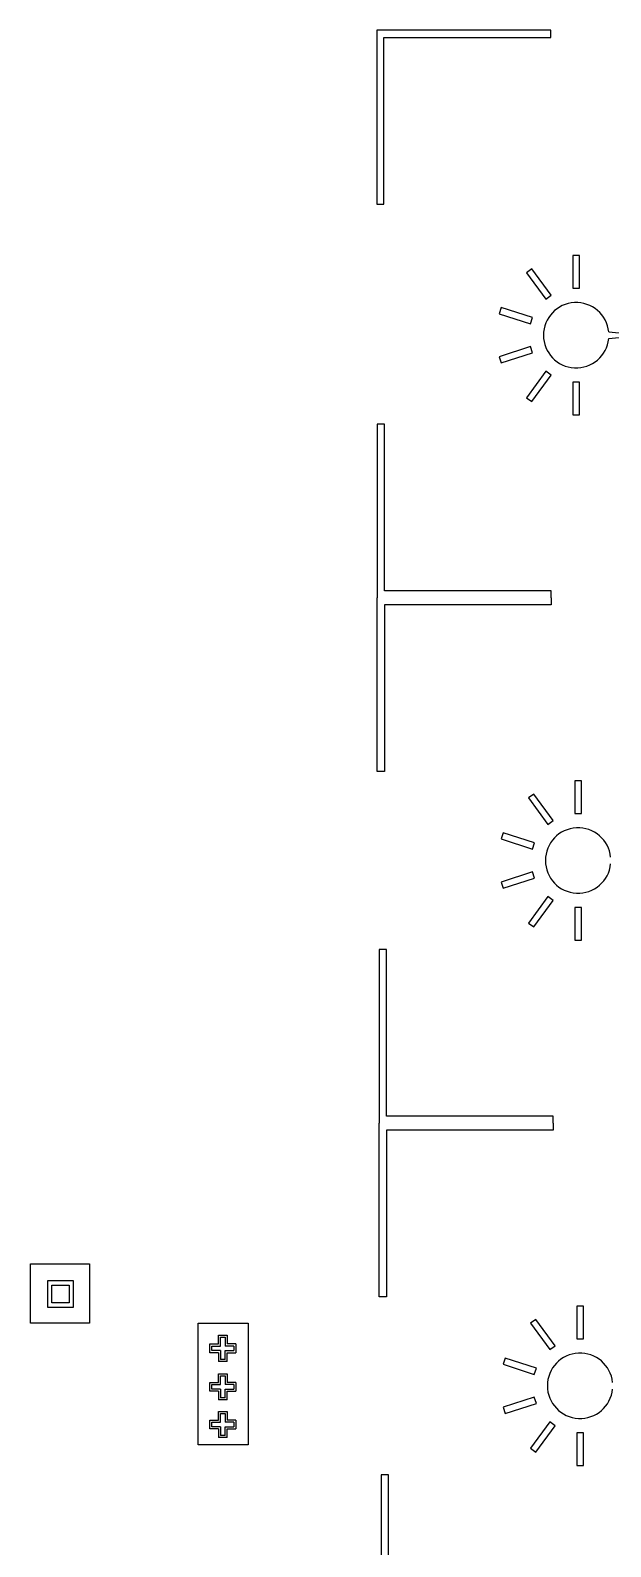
# Model space of a CAD drawing. Header units: millimetres. Extents: x 2102 to 86502, y 1818 to 64568.
# Drawn here: x 2102 to 15405, y 29782 to 64568 of the extents above; entities that cross this region are included whole.
import ezdxf

# ---------------------------------------------------------------- set-up
doc = ezdxf.new("R2010")
doc.units = ezdxf.units.MM
doc.layers.add('Layer-2', color=3, linetype='Continuous')

msp = doc.modelspace()

# ---------------------------------------------------------------- linework, layer by layer
at = {"layer": 'Layer-2'}
for p, q in [((14031, 64568), (10045, 64568)), ((10045, 64568), (10045, 60583)), ((10205, 60582), (10205, 64400)), ((10205, 64400), (14031, 64400)), ((14031, 64400), (14031, 64568)), ((10045, 60583), (10205, 60582)), ((14689, 59401), (14539, 59401)), ((14539, 59401), (14539, 58651)), ((14689, 58651), (14689, 59401)), ((13600, 59096), (13479, 59008)), ((13479, 59008), (13920, 58401)), ((14041, 58489), (13600, 59096)), ((13920, 58401), (14041, 58489)), ((14539, 58651), (14689, 58651)), ((12899, 58209), (12853, 58066)), ((13612, 57977), (12899, 58209)), ((12853, 58066), (13566, 57835)), ((13566, 57835), (13612, 57977)), ((15360, 57648), (15752, 57613)), ((15360, 57498), (15752, 57533)), ((13566, 57311), (12853, 57079)), ((12853, 57079), (12899, 56937)), ((12899, 56937), (13612, 57169)), ((13612, 57169), (13566, 57311)), ((13920, 56745), (13479, 56138)), ((14041, 56657), (13920, 56745)), ((13600, 56050), (14041, 56657)), ((14689, 56495), (14539, 56495)), ((14539, 56495), (14539, 55745)), ((14689, 55745), (14689, 56495)), ((13479, 56138), (13600, 56050)), ((14539, 55745), (14689, 55745)), ((10054, 55533), (10054, 51548)), ((10222, 55533), (10054, 55533)), ((10222, 51707), (10222, 55533)), ((10054, 47563), (10054, 51548)), ((14039, 51707), (10222, 51707)), ((14039, 51548), (14039, 51707)), ((14039, 51548), (14039, 51389)), ((14039, 51389), (10222, 51389)), ((10222, 51389), (10222, 47563)), ((10222, 47563), (10054, 47563)), ((14734, 47351), (14584, 47351)), ((14584, 47351), (14584, 46601)), ((14734, 46601), (14734, 47351)), ((13645, 47046), (13524, 46958)), ((14086, 46439), (13645, 47046)), ((13524, 46958), (13965, 46351)), ((13965, 46351), (14086, 46439)), ((14584, 46601), (14734, 46601)), ((12944, 46160), (12897, 46017)), ((12897, 46017), (13611, 45785)), ((13657, 45928), (12944, 46160)), ((13611, 45785), (13657, 45928)), ((13611, 45262), (12897, 45030)), ((13657, 45119), (13611, 45262)), ((12897, 45030), (12944, 44887)), ((12944, 44887), (13657, 45119)), ((13965, 44696), (13524, 44089)), ((13645, 44001), (14086, 44607)), ((14086, 44607), (13965, 44696)), ((14734, 44446), (14584, 44446)), ((14584, 44446), (14584, 43696)), ((14734, 43696), (14734, 44446)), ((13524, 44089), (13645, 44001)), ((10099, 43484), (10099, 39499)), ((10267, 43484), (10099, 43484)), ((10267, 39658), (10267, 43484)), ((14584, 43696), (14734, 43696)), ((14084, 39658), (10267, 39658)), ((14084, 39499), (14084, 39658)), ((10099, 35514), (10099, 39499)), ((14084, 39339), (10267, 39339)), ((10267, 39339), (10267, 35514)), ((14084, 39499), (14084, 39339)), ((2102, 34908), (2102, 36268)), ((2102, 36268), (2592, 36268)), ((2592, 36268), (3462, 36268)), ((3462, 36268), (3462, 34908)), ((2592, 35878), (2492, 35878)), ((2492, 35878), (2492, 35278)), ((3092, 35878), (2592, 35878)), ((3092, 35278), (3092, 35878)), ((2592, 35378), (2592, 35778)), ((2592, 35778), (2992, 35778)), ((2992, 35778), (2992, 35378)), ((10267, 35514), (10099, 35514)), ((2492, 35278), (3092, 35278)), ((2992, 35378), (2592, 35378)), ((14779, 35302), (14629, 35302)), ((14629, 35302), (14629, 34552)), ((14779, 34552), (14779, 35302)), ((3462, 34908), (2102, 34908)), ((5950, 34908), (7098, 34908)), ((5950, 32121), (5950, 34908)), ((7098, 34908), (7098, 32121)), ((13690, 34997), (13569, 34908)), ((13569, 34908), (14009, 34302)), ((14131, 34390), (13690, 34997)), ((6415, 34432), (6415, 34632)), ((6415, 34632), (6615, 34632)), ((6463, 34385), (6463, 34585)), ((6463, 34585), (6568, 34585)), ((6568, 34585), (6568, 34385)), ((6615, 34632), (6615, 34432)), ((14629, 34552), (14779, 34552)), ((6215, 34432), (6415, 34432)), ((6215, 34232), (6215, 34432)), ((6415, 34232), (6215, 34232)), ((6263, 34385), (6463, 34385)), ((6263, 34280), (6263, 34385)), ((6463, 34280), (6263, 34280)), ((6415, 34232), (6415, 34032)), ((6463, 34280), (6463, 34080)), ((6768, 34385), (6568, 34385)), ((6568, 34080), (6568, 34280)), ((6568, 34280), (6768, 34280)), ((6815, 34432), (6615, 34432)), ((6615, 34032), (6615, 34232)), ((6615, 34232), (6815, 34232)), ((6768, 34385), (6768, 34280)), ((6815, 34432), (6815, 34232)), ((12988, 34110), (12942, 33967)), ((13702, 33878), (12988, 34110)), ((14009, 34302), (14131, 34390)), ((6615, 34032), (6415, 34032)), ((6415, 33549), (6415, 33749)), ((6415, 33749), (6615, 33749)), ((6568, 34080), (6463, 34080)), ((6615, 33749), (6615, 33549)), ((12942, 33967), (13655, 33735)), ((13655, 33735), (13702, 33878)), ((6215, 33549), (6415, 33549)), ((6215, 33349), (6215, 33549)), ((6263, 33501), (6463, 33501)), ((6263, 33396), (6263, 33501)), ((6463, 33396), (6263, 33396)), ((6463, 33501), (6463, 33701)), ((6463, 33701), (6568, 33701)), ((6463, 33396), (6463, 33196)), ((6568, 33701), (6568, 33501)), ((6768, 33501), (6568, 33501)), ((6568, 33196), (6568, 33396)), ((6568, 33396), (6768, 33396)), ((6815, 33549), (6615, 33549)), ((6768, 33501), (6768, 33396)), ((6815, 33549), (6815, 33349)), ((6415, 33349), (6215, 33349)), ((6415, 33349), (6415, 33149)), ((6615, 33149), (6415, 33149)), ((6568, 33196), (6463, 33196)), ((6615, 33149), (6615, 33349)), ((6615, 33349), (6815, 33349)), ((13655, 33212), (12942, 32980)), ((12988, 32838), (13702, 33069)), ((13702, 33069), (13655, 33212)), ((6415, 32685), (6415, 32885)), ((6415, 32885), (6615, 32885)), ((6463, 32638), (6463, 32838)), ((6463, 32838), (6568, 32838)), ((6568, 32838), (6568, 32638)), ((6615, 32885), (6615, 32685)), ((12942, 32980), (12988, 32838)), ((6215, 32685), (6415, 32685)), ((6215, 32485), (6215, 32685)), ((6415, 32485), (6215, 32485)), ((6263, 32638), (6463, 32638)), ((6263, 32533), (6263, 32638)), ((6463, 32533), (6263, 32533)), ((6415, 32485), (6415, 32285)), ((6463, 32533), (6463, 32333)), ((6768, 32638), (6568, 32638)), ((6568, 32333), (6568, 32533)), ((6568, 32533), (6768, 32533)), ((6815, 32685), (6615, 32685)), ((6615, 32285), (6615, 32485)), ((6615, 32485), (6815, 32485)), ((6768, 32638), (6768, 32533)), ((6815, 32685), (6815, 32485)), ((14009, 32646), (13569, 32039)), ((13690, 31951), (14131, 32558)), ((14131, 32558), (14009, 32646)), ((14779, 32396), (14629, 32396)), ((14629, 32396), (14629, 31646)), ((14779, 31646), (14779, 32396)), ((7098, 32121), (5950, 32121)), ((6615, 32285), (6415, 32285)), ((6568, 32333), (6463, 32333)), ((13569, 32039), (13690, 31951)), ((10144, 31434), (10144, 27449)), ((10311, 31434), (10144, 31434)), ((10311, 27608), (10311, 31434)), ((14629, 31646), (14779, 31646))]:
    msp.add_line(p, q, dxfattribs=at)
for centre in [(14614, 57573), (14659, 45523), (14704, 33474)]:
    msp.add_arc(centre, 750, 5.7392, 354.2608, dxfattribs=at)

doc.saveas('drawing.dxf')
